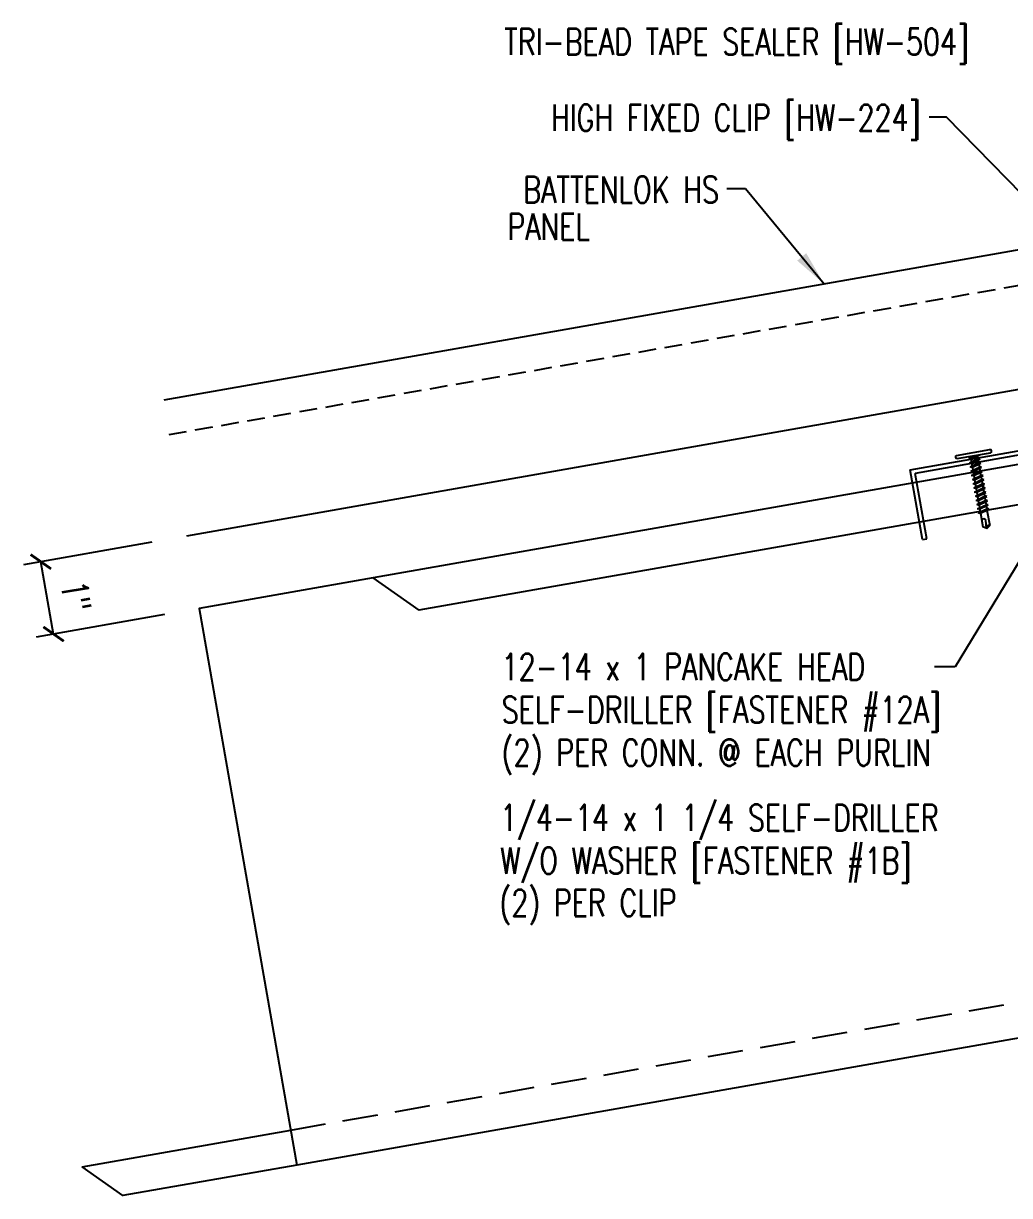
# Model space of a CAD drawing. Header units: inches. Extents: x 0 to 188, y 10 to 98.
# Drawn here: x -0.17 to 13.79, y 10.7 to 27.3 of the extents above; entities that cross this region are included whole.
import ezdxf
from ezdxf.enums import TextEntityAlignment as Align

# ---------------------------------------------------------------- set-up
doc = ezdxf.new("R2010")
doc.units = ezdxf.units.IN
doc.header["$MEASUREMENT"] = 0
doc.linetypes.add('HIDDEN', pattern=[0.375, 0.25, -0.125])
doc.linetypes.add('HIDDEN2', pattern=[0.1875, 0.125, -0.0625])
for name, color, linetype in [('FASTENER', 9, 'Continuous'), ('PANEL', 11, 'Continuous'), ('PURLIN', 1, 'Continuous'), ('STLA', 12, 'Continuous'), ('TEXT', 2, 'Continuous')]:
    doc.layers.add(name, color=color, linetype=linetype)
doc.styles.add('TEXT', font='SIMPLEX', dxfattribs={"width": 0.75, "height": 6})
doc.styles.add('TEXT1', font='ROMANS.shx', dxfattribs={"width": 0.75, "height": 0.375})
doc.dimstyles.new('DETAIL$7', dxfattribs={"dimscale": 4, "dimtxt": 6, "dimasz": 0.125, "dimexe": 0.0625, "dimexo": 0.125, "dimgap": 0.0625, "dimtad": 1, "dimdec": 5, "dimzin": 3, "dimdsep": 46, "dimlunit": 4, "dimtxsty": 'TEXT', "dimblk": 'ARCHTICK', "dimcen": 0.0625, "dimclrd": 7, "dimclre": 7, "dimclrt": 2, "dimadec": 0, "dimazin": 0, "dimtfac": 0.666667, "dimtdec": 5, "dimtmove": 0, "dimatfit": 3, "dimfxl": 0, "dimfrac": 2, "dimtolj": 1, "dimtzin": 3, "dimarcsym": 0})

# ---------------------------------------------------------------- blocks, each defined once
blk = doc.blocks.new('sd3')
at = {"layer": 'FASTENER'}
for p, q in [((-0.24, 0.082), (0.24, 0.082)), ((-0.24, 0.037), (0.24, 0.037)), ((-0.078, 0.008), (0.023, 0.037)), ((-0.058, -0.003), (-0.078, 0.008)), ((-0.058, -0.003), (0.08, 0.036)), ((-0.048, 0.037), (-0.048, 0.017)), ((0.05, 0.027), (0.05, -0.016)), ((-0.078, -0.052), (0.06, -0.013)), ((-0.058, -0.064), (-0.078, -0.052)), ((-0.078, -0.112), (0.06, -0.073)), ((-0.058, -0.124), (-0.078, -0.112)), ((-0.078, -0.172), (0.06, -0.133)), ((-0.058, -0.064), (0.08, -0.024)), ((-0.058, -0.124), (0.08, -0.084)), ((-0.058, -0.184), (0.08, -0.144)), ((-0.048, -0.001), (-0.048, -0.044)), ((-0.048, -0.061), (-0.048, -0.104)), ((-0.048, -0.121), (-0.048, -0.164)), ((0.05, -0.033), (0.05, -0.076)), ((0.05, -0.093), (0.05, -0.136)), ((0.05, -0.153), (0.05, -0.196)), ((0.08, -0.024), (0.06, -0.013)), ((0.08, -0.084), (0.06, -0.073)), ((0.08, -0.144), (0.06, -0.133)), ((-0.058, -0.184), (-0.078, -0.172)), ((-0.078, -0.232), (0.06, -0.193)), ((-0.058, -0.244), (-0.078, -0.232)), ((-0.078, -0.292), (0.06, -0.253)), ((-0.058, -0.304), (-0.078, -0.292)), ((-0.078, -0.353), (0.06, -0.313)), ((-0.058, -0.244), (0.08, -0.204)), ((-0.058, -0.304), (0.08, -0.264)), ((-0.058, -0.364), (0.08, -0.325)), ((-0.048, -0.181), (-0.048, -0.224)), ((-0.048, -0.241), (-0.048, -0.284)), ((-0.048, -0.301), (-0.048, -0.344)), ((0.05, -0.213), (0.05, -0.256)), ((0.05, -0.273), (0.05, -0.316)), ((0.08, -0.204), (0.06, -0.193)), ((0.08, -0.264), (0.06, -0.253)), ((0.08, -0.325), (0.06, -0.313)), ((-0.058, -0.364), (-0.078, -0.353)), ((-0.078, -0.413), (0.06, -0.373)), ((-0.058, -0.424), (-0.078, -0.413)), ((-0.078, -0.473), (0.06, -0.433)), ((-0.058, -0.484), (-0.078, -0.473)), ((-0.078, -0.533), (0.06, -0.493)), ((-0.058, -0.424), (0.08, -0.385)), ((-0.058, -0.484), (0.08, -0.445)), ((-0.048, -0.361), (-0.048, -0.404)), ((-0.048, -0.421), (-0.048, -0.464)), ((-0.048, -0.481), (-0.048, -0.524)), ((0.05, -0.333), (0.05, -0.376)), ((0.05, -0.393), (0.05, -0.436)), ((0.05, -0.453), (0.05, -0.496)), ((0.08, -0.385), (0.06, -0.373)), ((0.08, -0.445), (0.06, -0.433)), ((0.08, -0.505), (0.06, -0.493)), ((-0.058, -0.544), (-0.078, -0.533)), ((-0.078, -0.593), (0.06, -0.553)), ((-0.058, -0.604), (-0.078, -0.593)), ((-0.078, -0.653), (0.06, -0.614)), ((-0.058, -0.664), (-0.078, -0.653)), ((-0.058, -0.544), (0.08, -0.505)), ((-0.058, -0.604), (0.08, -0.565)), ((-0.058, -0.664), (0.08, -0.625)), ((-0.048, -0.541), (-0.048, -0.584)), ((-0.048, -0.601), (-0.048, -0.644)), ((-0.048, -0.662), (-0.048, -0.704)), ((0.05, -0.513), (0.05, -0.556)), ((0.05, -0.573), (0.05, -0.616)), ((0.05, -0.634), (0.05, -0.676)), ((0.08, -0.565), (0.06, -0.553)), ((0.08, -0.625), (0.06, -0.614)), ((-0.078, -0.713), (0.06, -0.674)), ((-0.058, -0.724), (-0.078, -0.713)), ((-0.078, -0.773), (0.06, -0.734)), ((-0.058, -0.785), (-0.078, -0.773)), ((-0.058, -0.724), (0.08, -0.685)), ((-0.058, -0.785), (0.08, -0.745)), ((-0.048, -0.722), (-0.048, -0.765)), ((-0.048, -0.782), (-0.048, -0.977)), ((0.05, -0.694), (0.05, -0.737)), ((0.05, -0.754), (0.05, -0.977)), ((0.08, -0.685), (0.06, -0.674)), ((0.08, -0.745), (0.06, -0.734)), ((0.001, -1.011), (-0.048, -0.977)), ((0, -1.003), (0.009, -0.896)), ((0.001, -1.011), (0.05, -0.977))]:
    blk.add_line(p, q, dxfattribs=at)
for centre, radius, start, end in [((-0.238, 0.06), 0.0227, 94.6639, 265.3361), ((0.238, 0.06), 0.0227, 274.6639, 85.3361), ((-0.025, -0.903), 0.0349, 11.1445, 130.906), ((0.032, -1.003), 0.032, 55.4585, 194.8454)]:
    blk.add_arc(centre, radius, start, end, dxfattribs=at)
blk = doc.blocks.new('FD-F12a')
at = {"layer": 'TEXT', "style": 'TEXT1', "width": 0.75}
for s, p in [('12-14 x 1 PANCAKE HEAD', (0.0047, -0.0408)), ('SELF-DRILLER [FASTENER #12A]', (0.0047, -0.1926))]:
    blk.add_text(s, height=0.09375, dxfattribs=at).set_placement(p)
blk.add_attdef('(QUANTITY)', (0.0047, -0.3444), '', height=0.0938, dxfattribs=at)
at = {"layer": 'TEXT', "style": 'TEXT1', "flags": 1}
for tag, p in [('Color', (0.0553, -0.5192)), ('Calc', (0.0553, -0.5192)), ('Opt1', (0.0553, -0.5192)), ('Opt2', (0.0553, -0.5192)), ('Opt3', (0.0553, -0.5192)), ('Description', (0.0553, -0.5192)), ('Multiple', (0.0553, -0.5192)), ('Part', (0.0553, -0.5192)), ('Spare1', (0.0553, -0.7067)), ('Spare2', (0.0553, -0.7067)), ('Spare3', (0.0553, -0.7067)), ('Spare4', (0.0553, -0.7067)), ('Spare5', (0.0553, -0.7067)), ('Spare6', (0.0553, -0.7067)), ('Spare7', (0.0553, -0.7067)), ('Spare8', (0.0553, -0.7067)), ('Spare9', (0.0553, -0.7067)), ('Spare10', (0.0553, -0.7067))]:
    blk.add_attdef(tag, p, '', height=0.0938, dxfattribs=at)
blk = doc.blocks.new('A$C04AA0F9A')
at = {"layer": 'STLA'}
for p, q in [((-6.138, 4.006), (4.449, 5.873)), ((4.459, 5.814), (-6.066, 3.958)), ((15.049, 3.958), (4.524, 5.814)), ((4.534, 5.873), (15.121, 4.006)), ((-5.964, 3.022), (-6.138, 4.006)), ((14.947, 3.022), (15.121, 4.006)), ((-5.903, 3.032), (-6.066, 3.958)), ((14.886, 3.032), (15.049, 3.958)), ((-5.964, 3.022), (-5.903, 3.032)), ((14.947, 3.022), (14.886, 3.032))]:
    blk.add_line(p, q, dxfattribs=at)
for radius in [0.247, 0.187]:
    blk.add_arc((4.491, 5.63), radius, 80, 100, dxfattribs=at)
blk = doc.blocks.new('_ArchTick')
at = {"color": 0, "linetype": 'ByBlock', "const_width": 0.15}
blk.add_lwpolyline([(-0.5, -0.5), (0.5, 0.5)], dxfattribs=at)

msp = doc.modelspace()

# ---------------------------------------------------------------- linework, layer by layer
at = {"color": 7}
for p, q in [((1.64796, 19.95222), (-0.16758, 19.63233)), ((0.25904, 18.65177), (0.07863, 19.67571)), ((1.82838, 18.92828), (0.01283, 18.60839))]:
    msp.add_line(p, q, dxfattribs=at)
at = {"layer": 'PANEL', "color": 251, "linetype": 'HIDDEN2', "ltscale": 2}
msp.add_line((1.8964, 21.47628), (20.69711, 24.77795), dxfattribs=at)
at = {"layer": 'PANEL'}
msp.add_lwpolyline([(2.1467, 20.04222), (20.94832, 23.35323), (20.61145, 25.26375), (1.81942, 21.96196)], dxfattribs=at)
at = {"layer": 'PURLIN'}
for p, q in [((23.01771, 22.65412), (4.78314, 19.44731)), ((23.01771, 22.0828), (5.43248, 18.9919)), ((23.01771, 14.53214), (3.70406, 11.13554)), ((0.66279, 11.10928), (3.61743, 11.62896))]:
    msp.add_line(p, q, dxfattribs=at)
at = {"layer": 'PURLIN', "linetype": 'HIDDEN', "ltscale": 2}
msp.add_line((3.61715, 11.63058), (22.93109, 15.02557), dxfattribs=at)
at = {"layer": 'PURLIN'}
msp.add_lwpolyline([(5.43443, 18.99054), (4.78314, 19.44731), (2.32079, 19.01504), (3.70406, 11.13554), (1.24171, 10.70327), (0.66279, 11.10928)], dxfattribs=at)

# ---------------------------------------------------------------- block references
msp.add_blockref('A$C04AA0F9A', (18.52289, 16.9685))
at = {"color": 7, "xscale": 0.25, "yscale": 0.25, "zscale": 0.25}
for p, rotation in [((0.07863, 19.67571), 99.99263825790383), ((0.25904, 18.65177), 279.9926382579038)]:
    msp.add_blockref('_ArchTick', p, dxfattribs=dict(at, rotation=rotation))
at = {"layer": 'FASTENER', "rotation": 9.999999998193934}
msp.add_blockref('sd3', (13.29317, 21.14022), dxfattribs=at)
at = {"layer": 'TEXT', "xscale": 4, "yscale": 4, "zscale": 4}
msp.add_blockref('FD-F12a', (6.58232, 18.16363), dxfattribs=at).add_auto_attribs({'(QUANTITY)': '(2) PER CONN. @ EACH PURLIN'})

# ---------------------------------------------------------------- texts
at = {"color": 2, "insert": (0.57739, 19.18774), "char_height": 0.375, "attachment_point": 5, "rotation": 279.992638, "style": 'TEXT1'}
msp.add_mtext('\\A1;1"', dxfattribs=at)
at = {"layer": 'TEXT', "style": 'TEXT1', "width": 0.75}
for s, p in [('TRI-BEAD TAPE SEALER [HW-504]', (6.63844, 26.84863)), ('1/4-14 x 1 1/4 SELF-DRILLER', (6.58006, 15.8642)), ('W/O WASHER [FASTENER #1B]', (6.58006, 15.25706)), ('(2) PER CLIP', (6.57031, 14.65831))]:
    msp.add_text(s, height=0.375, dxfattribs=at).set_placement(p)
for s, p in [('HIGH FIXED CLIP [HW-224]', (12.53251, 25.77277)), ('BATTENLOK HS', (9.67904, 24.75489)), ('PANEL', (7.852, 24.2302))]:
    msp.add_text(s, height=0.375, dxfattribs=at).set_placement(p, align=Align.RIGHT)

# ---------------------------------------------------------------- leaders
for points in [[(14.74997, 24.07349), (12.9002, 25.96802), (12.65586, 25.96802)], [(11.16986, 23.60485), (10.05267, 24.95367), (9.78953, 24.95367)]]:
    msp.add_leader(points, dimstyle='DETAIL$7')
msp.add_leader([(14.30575, 20.30078), (13.02093, 18.1859), (12.72837, 18.1859)], dimstyle='DETAIL$7', override={"dimgap": 0.0625, "dimtad": 0})

doc.saveas('drawing.dxf')
